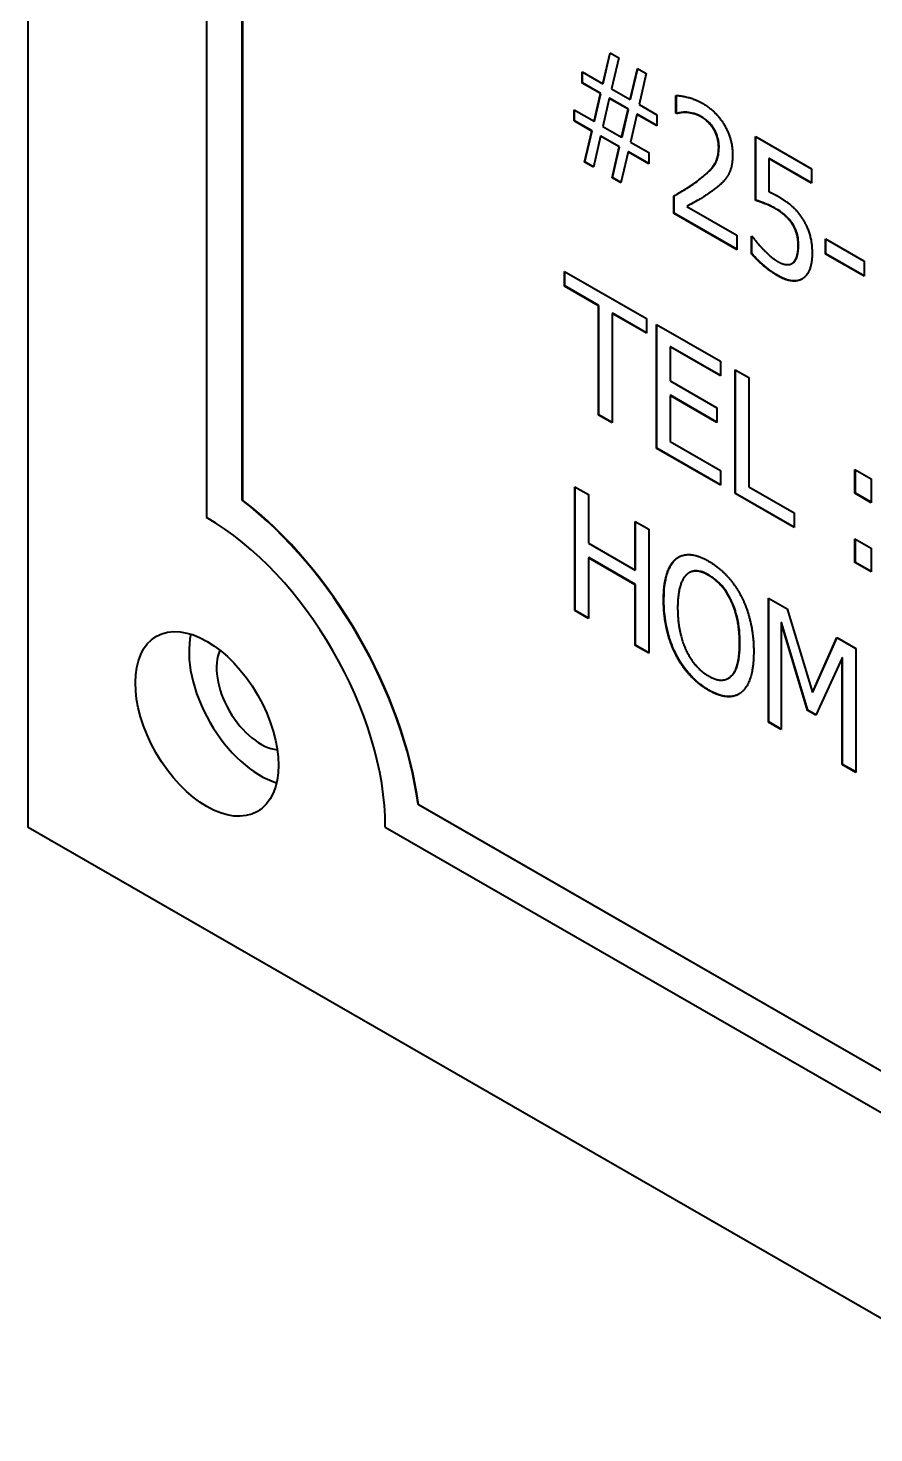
# Model space of a CAD drawing. Header units: millimetres. Extents: x 0 to 4756, y 0 to 3364.
# Drawn here: x 3925.43 to 3933.8, y 2662.2 to 2676.1 of the extents above; entities that cross this region are included whole.
import ezdxf

# ---------------------------------------------------------------- set-up
doc = ezdxf.new("R2010")
doc.units = ezdxf.units.MM
doc.header["$LTSCALE"] = 4
doc.layers.add('가시적인 것(ISO)', color=3, linetype='Continuous', lineweight=40)
doc.layers.add('가시적인 좁은 것(ISO)', color=3, linetype='Continuous', lineweight=35)

msp = doc.modelspace()

# ---------------------------------------------------------------- linework, layer by layer
at = {"layer": '가시적인 것(ISO)'}
for p, q in [((3925.4333, 2668.1894), (3925.4333, 2717.2422)), ((3927.1975, 2712.1344), (3927.1975, 2671.2571)), ((3927.5511, 2671.428), (3927.5511, 2711.5564)), ((3927.5546, 2711.555), (3927.5546, 2671.43)), ((3931.1165, 2675.5479), (3931.187, 2675.8551)), ((3931.1201, 2675.5499), (3931.1897, 2675.8536)), ((3931.187, 2675.8551), (3931.2747, 2675.8046)), ((3931.2747, 2675.8046), (3931.2033, 2675.4979)), ((3930.912, 2675.5544), (3930.912, 2675.6657)), ((3930.912, 2675.6657), (3931.1165, 2675.5479)), ((3930.9155, 2675.5564), (3930.9155, 2675.6637)), ((3931.3873, 2675.392), (3931.4578, 2675.6992)), ((3931.3908, 2675.394), (3931.4605, 2675.6976)), ((3931.4578, 2675.6992), (3931.5454, 2675.6487)), ((3931.5454, 2675.6487), (3931.4749, 2675.3415)), ((3930.9155, 2675.5564), (3930.912, 2675.5544)), ((3931.0925, 2675.4504), (3930.912, 2675.5544)), ((3931.096, 2675.4525), (3930.9155, 2675.5564)), ((3931.0306, 2675.177), (3931.0925, 2675.4504)), ((3931.0341, 2675.1791), (3931.096, 2675.4525)), ((3931.096, 2675.4525), (3931.0925, 2675.4504)), ((3931.1201, 2675.5499), (3931.1165, 2675.5479)), ((3931.2033, 2675.4979), (3931.3873, 2675.392)), ((3931.1793, 2675.4024), (3931.1157, 2675.126)), ((3931.1828, 2675.4045), (3931.1793, 2675.4024)), ((3931.3658, 2675.295), (3931.1793, 2675.4024)), ((3931.3693, 2675.2971), (3931.1828, 2675.4045)), ((3931.3908, 2675.394), (3931.3873, 2675.392)), ((3931.4749, 2675.3415), (3931.6486, 2675.2415)), ((3931.8394, 2675.2568), (3931.8394, 2675.4317)), ((3931.8429, 2675.2589), (3931.8429, 2675.4318)), ((3930.8329, 2675.1796), (3930.8329, 2675.2909)), ((3930.8329, 2675.2909), (3931.0306, 2675.177)), ((3930.8364, 2675.1816), (3930.8329, 2675.1796)), ((3931.0065, 2675.0796), (3930.8329, 2675.1796)), ((3930.8364, 2675.1816), (3930.8364, 2675.2888)), ((3931.01, 2675.0816), (3930.8364, 2675.1816)), ((3931.0341, 2675.1791), (3931.0306, 2675.177)), ((3931.3022, 2675.0186), (3931.3658, 2675.295)), ((3931.3057, 2675.0207), (3931.3693, 2675.2971)), ((3931.3693, 2675.2971), (3931.3658, 2675.295)), ((3931.4509, 2675.244), (3931.389, 2674.9706)), ((3931.4544, 2675.2461), (3931.4509, 2675.244)), ((3931.6486, 2675.1302), (3931.4509, 2675.244)), ((3931.6486, 2675.1343), (3931.4544, 2675.2461)), ((3931.6486, 2675.2415), (3931.6486, 2675.1302)), ((3931.8429, 2675.2589), (3931.8394, 2675.2568)), ((3931.8471, 2675.2524), (3931.8394, 2675.2568)), ((3931.8507, 2675.2544), (3931.8429, 2675.2589)), ((3931.8507, 2675.2544), (3931.8471, 2675.2524)), ((3930.936, 2674.7733), (3931.0065, 2675.0796)), ((3930.9396, 2674.7754), (3931.01, 2675.0816)), ((3931.01, 2675.0816), (3931.0065, 2675.0796)), ((3931.0942, 2675.0291), (3931.0237, 2674.7228)), ((3931.0977, 2675.0311), (3931.0942, 2675.0291)), ((3931.2781, 2674.9232), (3931.0942, 2675.0291)), ((3931.2817, 2674.9252), (3931.0977, 2675.0311)), ((3931.1157, 2675.126), (3931.3022, 2675.0186)), ((3931.2068, 2674.6174), (3931.2781, 2674.9232)), ((3931.2103, 2674.6195), (3931.2817, 2674.9252)), ((3931.2817, 2674.9252), (3931.2781, 2674.9232)), ((3931.3057, 2675.0207), (3931.3022, 2675.0186)), ((3931.389, 2674.9706), (3931.5695, 2674.8667)), ((3932.6267, 2674.394), (3932.6267, 2675.026)), ((3932.6267, 2675.026), (3933.1794, 2674.7078)), ((3932.6303, 2674.396), (3932.6303, 2675.024)), ((3930.9396, 2674.7754), (3930.936, 2674.7733)), ((3931.0237, 2674.7228), (3930.936, 2674.7733)), ((3931.0245, 2674.7264), (3930.9396, 2674.7754)), ((3931.3649, 2674.8732), (3931.2944, 2674.5669)), ((3931.3685, 2674.8752), (3931.3649, 2674.8732)), ((3931.5695, 2674.7554), (3931.3649, 2674.8732)), ((3931.5695, 2674.7594), (3931.3685, 2674.8752)), ((3931.5695, 2674.8667), (3931.5695, 2674.7554)), ((3932.76, 2674.8092), (3932.7565, 2674.8072)), ((3933.1794, 2674.5637), (3932.7565, 2674.8072)), ((3932.7565, 2674.8072), (3932.7565, 2674.4803)), ((3933.1794, 2674.5678), (3932.76, 2674.8092)), ((3931.2103, 2674.6195), (3931.2068, 2674.6174)), ((3931.2944, 2674.5669), (3931.2068, 2674.6174)), ((3931.2953, 2674.5705), (3931.2103, 2674.6195)), ((3933.1794, 2674.7078), (3933.1794, 2674.5637)), ((3931.8188, 2674.265), (3931.8188, 2674.4389)), ((3931.8223, 2674.267), (3931.8223, 2674.4409)), ((3931.8535, 2674.4587), (3931.8499, 2674.4567)), ((3931.9486, 2674.3364), (3931.9451, 2674.3343)), ((3931.9451, 2674.3343), (3932.4411, 2674.0487)), ((3932.6303, 2674.396), (3932.6267, 2674.394)), ((3931.8223, 2674.267), (3931.8188, 2674.265)), ((3932.4411, 2673.9066), (3931.8188, 2674.265)), ((3932.4411, 2673.9107), (3931.8223, 2674.267)), ((3932.9947, 2674.1593), (3932.9912, 2674.1573)), ((3932.4411, 2674.0487), (3932.4411, 2673.9066)), ((3932.5855, 2673.8672), (3932.5855, 2674.0411)), ((3932.5855, 2674.0411), (3932.5949, 2674.0357)), ((3932.589, 2673.8692), (3932.589, 2674.0391)), ((3933.3186, 2673.8634), (3933.3186, 2674.0124)), ((3933.3186, 2674.0124), (3933.7003, 2673.7927)), ((3933.3222, 2673.8654), (3933.3222, 2674.0104)), ((3932.589, 2673.8692), (3932.5855, 2673.8672)), ((3932.9999, 2673.7797), (3932.9963, 2673.7777)), ((3933.3222, 2673.8654), (3933.3186, 2673.8634)), ((3933.7003, 2673.6436), (3933.3186, 2673.8634)), ((3933.7003, 2673.6477), (3933.3222, 2673.8654)), ((3933.7003, 2673.7927), (3933.7003, 2673.6436)), ((3930.7358, 2673.5472), (3930.7358, 2673.6923)), ((3930.7358, 2673.6923), (3931.5471, 2673.2251)), ((3930.7393, 2673.5493), (3930.7393, 2673.6903)), ((3932.9878, 2673.7713), (3932.9843, 2673.7693)), ((3930.7393, 2673.5493), (3930.7358, 2673.5472)), ((3931.0744, 2673.3522), (3930.7358, 2673.5472)), ((3931.0779, 2673.3542), (3930.7393, 2673.5493)), ((3931.0779, 2673.3542), (3931.0744, 2673.3522)), ((3931.0744, 2672.271), (3931.0744, 2673.3522)), ((3931.0779, 2672.273), (3931.0779, 2673.3542)), ((3931.212, 2673.277), (3931.2085, 2673.275)), ((3931.2085, 2673.275), (3931.2085, 2672.1938)), ((3931.5471, 2673.08), (3931.2085, 2673.275)), ((3931.5471, 2673.084), (3931.212, 2673.277)), ((3931.5471, 2673.2251), (3931.5471, 2673.08)), ((3931.6477, 2671.9408), (3931.6477, 2673.1672)), ((3931.6477, 2673.1672), (3932.2778, 2672.8043)), ((3931.6513, 2671.9429), (3931.6513, 2673.1651)), ((3931.7853, 2672.9469), (3931.7818, 2672.9448)), ((3932.2778, 2672.6593), (3931.7818, 2672.9448)), ((3931.7818, 2672.9448), (3931.7818, 2672.609)), ((3932.2778, 2672.6633), (3931.7853, 2672.9469)), ((3932.2778, 2672.8043), (3932.2778, 2672.6593)), ((3932.4247, 2671.4934), (3932.4247, 2672.7197)), ((3932.4247, 2672.7197), (3932.5588, 2672.6425)), ((3932.4283, 2671.4954), (3932.4283, 2672.7177)), ((3931.7818, 2672.609), (3932.2442, 2672.3427)), ((3932.5588, 2672.6425), (3932.5588, 2671.5613)), ((3931.7853, 2672.4659), (3931.7818, 2672.4639)), ((3932.2442, 2672.1976), (3931.7818, 2672.4639)), ((3931.7818, 2672.4639), (3931.7818, 2672.0087)), ((3932.2442, 2672.2016), (3931.7853, 2672.4659)), ((3931.0779, 2672.273), (3931.0744, 2672.271)), ((3931.2085, 2672.1938), (3931.0744, 2672.271)), ((3931.2085, 2672.1978), (3931.0779, 2672.273)), ((3932.2442, 2672.3427), (3932.2442, 2672.1976)), ((3931.7818, 2672.0087), (3932.2778, 2671.7231)), ((3931.6513, 2671.9429), (3931.6477, 2671.9408)), ((3932.2778, 2671.578), (3931.6477, 2671.9408)), ((3932.2778, 2671.5821), (3931.6513, 2671.9429)), ((3932.2778, 2671.7231), (3932.2778, 2671.578)), ((3933.6092, 2671.497), (3933.6092, 2671.7315)), ((3933.6092, 2671.7315), (3933.7708, 2671.6385)), ((3933.6127, 2671.4991), (3933.6127, 2671.7295)), ((3930.8389, 2670.3359), (3930.8389, 2671.5622)), ((3930.8389, 2671.5622), (3930.973, 2671.485)), ((3930.8424, 2670.3379), (3930.8424, 2671.5602)), ((3932.5588, 2671.5613), (3933.0084, 2671.3024)), ((3933.7708, 2671.6385), (3933.7708, 2671.404)), ((3927.5546, 2671.43), (3927.5511, 2671.428)), ((3930.973, 2671.485), (3930.973, 2671.004)), ((3932.4283, 2671.4954), (3932.4247, 2671.4934)), ((3933.0084, 2671.1573), (3932.4247, 2671.4934)), ((3933.0084, 2671.1614), (3932.4283, 2671.4954)), ((3933.6127, 2671.4991), (3933.6092, 2671.497)), ((3933.7708, 2671.404), (3933.6092, 2671.497)), ((3933.7708, 2671.408), (3933.6127, 2671.4991)), ((3933.0084, 2671.3024), (3933.0084, 2671.1573)), ((3931.4363, 2670.7372), (3931.4363, 2671.2182)), ((3931.4363, 2671.2182), (3931.5704, 2671.141)), ((3931.4398, 2670.7393), (3931.4398, 2671.2162)), ((3931.5704, 2671.141), (3931.5704, 2669.9147)), ((3930.973, 2671.004), (3931.4363, 2670.7372)), ((3933.6092, 2670.8113), (3933.6092, 2671.0458)), ((3933.6092, 2671.0458), (3933.7708, 2670.9528)), ((3933.6127, 2670.8133), (3933.6127, 2671.0438)), ((3930.9765, 2670.861), (3930.973, 2670.8589)), ((3931.4398, 2670.5942), (3930.9765, 2670.861)), ((3933.7708, 2670.9528), (3933.7708, 2670.7183)), ((3931.4363, 2670.5921), (3930.973, 2670.8589)), ((3930.973, 2670.8589), (3930.973, 2670.2587)), ((3931.4398, 2670.7393), (3931.4363, 2670.7372)), ((3931.8412, 2670.849), (3931.8377, 2670.8469)), ((3933.6127, 2670.8133), (3933.6092, 2670.8113)), ((3933.7708, 2670.7183), (3933.6092, 2670.8113)), ((3933.7708, 2670.7223), (3933.6127, 2670.8133)), ((3931.4398, 2670.5942), (3931.4363, 2670.5921)), ((3931.4363, 2669.9919), (3931.4363, 2670.5921)), ((3931.4398, 2669.9939), (3931.4398, 2670.5942)), ((3931.9726, 2670.7124), (3931.969, 2670.7103)), ((3932.7539, 2669.2331), (3932.7539, 2670.4594)), ((3932.7539, 2670.4594), (3932.937, 2670.354)), ((3932.7575, 2669.2351), (3932.7575, 2670.4574)), ((3930.8424, 2670.3379), (3930.8389, 2670.3359)), ((3930.973, 2670.2587), (3930.8389, 2670.3359)), ((3930.973, 2670.2628), (3930.8424, 2670.3379)), ((3932.937, 2670.354), (3933.188, 2669.5267)), ((3932.883, 2670.2193), (3932.8794, 2670.2172)), ((3933.1399, 2669.3487), (3932.8794, 2670.2172)), ((3932.8794, 2670.2172), (3932.8794, 2669.1608)), ((3933.1434, 2669.3508), (3932.883, 2670.2193)), ((3933.188, 2669.5267), (3933.4304, 2670.0699)), ((3933.1915, 2669.5288), (3933.4325, 2670.0687)), ((3933.4304, 2670.0699), (3933.6169, 2669.9625)), ((3931.4398, 2669.9939), (3931.4363, 2669.9919)), ((3931.5704, 2669.9147), (3931.4363, 2669.9919)), ((3931.5704, 2669.9188), (3931.4398, 2669.9939)), ((3933.6169, 2669.9625), (3933.6169, 2668.7362)), ((3933.4828, 2669.8698), (3933.2207, 2669.3022)), ((3933.4863, 2669.8718), (3933.4828, 2669.8698)), ((3933.4828, 2668.8134), (3933.4828, 2669.8698)), ((3933.4863, 2668.8154), (3933.4863, 2669.8718)), ((3932.3596, 2669.6682), (3932.3561, 2669.6662)), ((3933.1915, 2669.5288), (3933.188, 2669.5267)), ((3933.1434, 2669.3508), (3933.1399, 2669.3487)), ((3933.2207, 2669.3022), (3933.1399, 2669.3487)), ((3933.2221, 2669.3054), (3933.1434, 2669.3508)), ((3932.7575, 2669.2351), (3932.7539, 2669.2331)), ((3932.8794, 2669.1608), (3932.7539, 2669.2331)), ((3932.8794, 2669.1649), (3932.7575, 2669.2351)), ((3933.4863, 2668.8154), (3933.4828, 2668.8134)), ((3933.6169, 2668.7362), (3933.4828, 2668.8134)), ((3933.6169, 2668.7402), (3933.4863, 2668.8154)), ((3929.2927, 2668.4195), (3929.2892, 2668.4175)), ((3978.1389, 2640.2868), (3929.2892, 2668.4175)), ((3929.2927, 2668.4195), (3978.1395, 2640.2905)), ((3982.0019, 2635.6137), (3925.4333, 2668.1894)), ((3928.9653, 2668.1952), (3978.4628, 2639.6915))]:
    msp.add_line(p, q, dxfattribs=at)
for centre, major_axis, start_param, end_param in [((3927.1975, 2669.2132), (-1.4971, 2.5998), 4.0963726, 5.3322728), ((3927.2011, 2669.2153), (1.4971, -2.5998), 0.95478, 2.1906801), ((3927.1975, 2669.2132), (1.2476, -2.1665), 0.7873319, 2.3581282), ((3927.7314, 2669.5206), (0.499, -0.8666), 3.6993769, 5.7254011), ((3927.7314, 2669.5206), (-0.3068, 0.5327), 0.393111, 2.7484817)]:
    msp.add_ellipse(centre, major_axis=major_axis, ratio=0.5780931, start_param=start_param, end_param=end_param, dxfattribs=at)
msp.add_ellipse((3927.2011, 2669.2153), major_axis=(-0.499, 0.8666), ratio=0.5780931, dxfattribs=at)
for points, degree in [([(3931.8394, 2675.4317), (3931.8815, 2675.4323), (3932.0311, 2675.3949), (3932.0981, 2675.3563)], 2), ([(3932.0981, 2675.3563), (3932.2391, 2675.2751), (3932.3989, 2675.0012), (3932.3989, 2674.8462)], 2), ([(3931.9443, 2675.264), (3931.9159, 2675.2664), (3931.8635, 2675.2569), (3931.8471, 2675.2524)], 2), ([(3932.0887, 2675.2196), (3932.0526, 2675.2404), (3931.9786, 2675.2611), (3931.9443, 2675.264)], 2), ([(3932.2116, 2675.0992), (3932.1884, 2675.1374), (3932.1256, 2675.1983), (3932.0887, 2675.2196)], 2), ([(3932.2614, 2674.9164), (3932.2614, 2674.9681), (3932.2348, 2675.0609), (3932.2116, 2675.0992)], 2), ([(3932.062, 2674.594), (3932.1772, 2674.6817), (3932.2614, 2674.818), (3932.2614, 2674.9164)], 2), ([(3932.3989, 2674.8462), (3932.3989, 2674.7736), (3932.3714, 2674.6682), (3932.3465, 2674.6309)], 2), ([(3932.3465, 2674.6309), (3932.3216, 2674.5916), (3932.2511, 2674.5268), (3932.2124, 2674.4984)], 2), ([(3931.8188, 2674.4389), (3931.8858, 2674.4768), (3932.0053, 2674.5501), (3932.062, 2674.594)], 2), ([(3932.2124, 2674.4984), (3932.1488, 2674.4506), (3931.9924, 2674.3598), (3931.9451, 2674.3343)], 2), ([(3932.7565, 2674.4803), (3932.7806, 2674.4704), (3932.8287, 2674.4456), (3932.8476, 2674.4347)], 2), ([(3932.0475, 2674.3918), (3932.0152, 2674.3732), (3931.979, 2674.3527), (3931.9486, 2674.3364)], 3), ([(3932.8253, 2674.3095), (3932.7711, 2674.3407), (3932.6602, 2674.3836), (3932.6267, 2674.394)], 2), ([(3932.8476, 2674.4347), (3932.925, 2674.3902), (3933.0324, 2674.2975), (3933.0814, 2674.2236)], 2), ([(3932.9912, 2674.1573), (3932.9619, 2674.2049), (3932.8777, 2674.2793), (3932.8253, 2674.3095)], 2), ([(3933.0814, 2674.2236), (3933.1321, 2674.1487), (3933.1854, 2673.9789), (3933.1854, 2673.8676)], 2), ([(3933.0479, 2673.9477), (3933.0479, 2674.0133), (3933.0187, 2674.1136), (3932.9912, 2674.1573)], 2), ([(3932.5949, 2674.0357), (3932.6104, 2674.0129), (3932.6688, 2673.9434), (3932.7041, 2673.9072)], 2), ([(3932.9963, 2673.7777), (3933.0212, 2673.8001), (3933.0479, 2673.8822), (3933.0479, 2673.9477)], 2), ([(3932.8493, 2673.6457), (3932.7771, 2673.6873), (3932.637, 2673.8067), (3932.5855, 2673.8672)], 2), ([(3932.7041, 2673.9072), (3932.7436, 2673.8676), (3932.8098, 2673.8106), (3932.8511, 2673.7868)], 2), ([(3932.8511, 2673.7868), (3932.8915, 2673.7635), (3932.9688, 2673.7548), (3932.9963, 2673.7777)], 2), ([(3932.9878, 2673.7713), (3932.992, 2673.7737), (3932.996, 2673.7765), (3932.9999, 2673.7797)], 3), ([(3933.1854, 2673.8676), (3933.1854, 2673.7791), (3933.139, 2673.6548), (3933.0969, 2673.6234)], 2), ([(3933.0969, 2673.6234), (3933.0539, 2673.5925), (3932.9276, 2673.6006), (3932.8493, 2673.6457)], 2), ([(3931.8377, 2670.8469), (3931.8961, 2670.8948), (3932.0603, 2670.8847), (3932.1617, 2670.8263)], 2), ([(3931.8412, 2670.849), (3931.8489, 2670.8553), (3931.857, 2670.861), (3931.8654, 2670.8659)], 3), ([(3931.7165, 2670.4437), (3931.7165, 2670.5977), (3931.7792, 2670.7961), (3931.8377, 2670.8469)], 2), ([(3932.1626, 2670.6847), (3932.0895, 2670.7268), (3931.9804, 2670.728), (3931.9382, 2670.6867)], 2), ([(3932.1617, 2670.8263), (3932.2649, 2670.7669), (3932.4299, 2670.5844), (3932.4866, 2670.4732)], 2), ([(3931.9382, 2670.6867), (3931.8987, 2670.6468), (3931.8557, 2670.4828), (3931.8557, 2670.3635)], 2), ([(3932.3861, 2670.4288), (3932.3457, 2670.5157), (3932.2331, 2670.6441), (3932.1626, 2670.6847)], 2), ([(3931.8368, 2669.9024), (3931.7784, 2670.0175), (3931.7165, 2670.2926), (3931.7165, 2670.4437)], 2), ([(3932.4866, 2670.4732), (3932.5442, 2670.3586), (3932.6078, 2670.0835), (3932.6078, 2669.9304)], 2), ([(3931.8557, 2670.3635), (3931.8557, 2670.122), (3932.0225, 2669.7696), (3932.1626, 2669.6889)], 2), ([(3932.4686, 2670.0106), (3932.4686, 2670.1318), (3932.4256, 2670.3444), (3932.3861, 2670.4288)], 2), ([(3932.1617, 2669.5483), (3932.0594, 2669.6072), (3931.8961, 2669.7857), (3931.8368, 2669.9024)], 2), ([(3932.1626, 2669.6889), (3932.3027, 2669.6082), (3932.4686, 2669.7691), (3932.4686, 2670.0106)], 2), ([(3932.6078, 2669.9304), (3932.6078, 2669.7813), (3932.5459, 2669.5755), (3932.4866, 2669.5282)], 2), ([(3932.4866, 2669.5282), (3932.4247, 2669.4783), (3932.2606, 2669.4914), (3932.1617, 2669.5483)], 2)]:
    msp.add_open_spline(points, degree=degree, dxfattribs=at)
for points, knots in [([(3931.9478, 2675.2661), (3931.9197, 2675.2685), (3931.9001, 2675.265), (3931.8797, 2675.2612), (3931.8637, 2675.258), (3931.8507, 2675.2544)], [-0.020817773, -0.020817773, -0.020817773, -0.020817773, -0.01379429, -0.01379429, 0, 0, 0, 0]), ([(3932.0922, 2675.2217), (3932.0576, 2675.2416), (3932.0307, 2675.2496), (3931.9947, 2675.2596), (3931.9709, 2675.2641), (3931.9478, 2675.2661)], [-0.031488894, -0.031488894, -0.031488894, -0.031488894, -0.021353786, -0.021353786, 0, 0, 0, 0]), ([(3932.2151, 2675.1012), (3932.2074, 2675.1139), (3932.1989, 2675.126), (3932.1779, 2675.1525), (3932.1672, 2675.1634), (3932.1385, 2675.1913), (3932.1155, 2675.2083), (3932.0922, 2675.2217)], [-0.03025866, -0.03025866, -0.03025866, -0.03025866, -0.025726769, -0.025726769, -0.019759025, -0.019759025, 0, 0, 0, 0]), ([(3932.265, 2674.9184), (3932.265, 2674.9378), (3932.2636, 2674.9581), (3932.2582, 2674.9901), (3932.2543, 2675.0103), (3932.2379, 2675.058), (3932.2279, 2675.0801), (3932.2151, 2675.1012)], [-0.062237843, -0.062237843, -0.062237843, -0.062237843, -0.03135472, -0.03135472, -0.014809, -0.014809, 0, 0, 0, 0]), ([(3932.0655, 2674.596), (3932.1878, 2674.6891), (3932.2229, 2674.7463), (3932.256, 2674.8209), (3932.265, 2674.8661), (3932.265, 2674.9184)], [-0.074275859, -0.074275859, -0.074275859, -0.074275859, -0.038409559, -0.038409559, 0, 0, 0, 0]), ([(3931.8535, 2674.4587), (3931.8978, 2674.4842), (3931.9299, 2674.5037), (3931.9892, 2674.5402), (3932.028, 2674.567), (3932.0655, 2674.596)], [-0.072231751, -0.072231751, -0.072231751, -0.072231751, -0.048891977, -0.048891977, 0, 0, 0, 0]), ([(3932.8288, 2674.3115), (3932.7754, 2674.3423), (3932.7342, 2674.3584), (3932.6918, 2674.3748), (3932.6576, 2674.3876), (3932.6303, 2674.396)], [-0.036824367, -0.036824367, -0.036824367, -0.036824367, -0.023837502, -0.023837502, 0, 0, 0, 0]), ([(3932.9947, 2674.1593), (3932.9849, 2674.1754), (3932.974, 2674.1904), (3932.9453, 2674.2245), (3932.9302, 2674.2381), (3932.8927, 2674.2712), (3932.8605, 2674.2933), (3932.8288, 2674.3115)], [-0.037055496, -0.037055496, -0.037055496, -0.037055496, -0.032872752, -0.032872752, -0.026854879, -0.026854879, 0, 0, 0, 0]), ([(3933.0514, 2673.9498), (3933.0514, 2673.9728), (3933.0501, 2673.9975), (3933.0435, 2674.0403), (3933.0391, 2674.0606), (3933.0218, 2674.1102), (3933.0098, 2674.1353), (3932.9947, 2674.1593)], [-0.054055121, -0.054055121, -0.054055121, -0.054055121, -0.032612971, -0.032612971, -0.017068778, -0.017068778, 0, 0, 0, 0]), ([(3932.9999, 2673.7797), (3933.0214, 2673.7991), (3933.0324, 2673.8257), (3933.0481, 2673.8738), (3933.0514, 2673.9117), (3933.0514, 2673.9498)], [-0.043880845, -0.043880845, -0.043880845, -0.043880845, -0.027959636, -0.027959636, 0, 0, 0, 0]), ([(3932.8529, 2673.6477), (3932.7864, 2673.686), (3932.7362, 2673.7272), (3932.6691, 2673.7844), (3932.627, 2673.8247), (3932.589, 2673.8692)], [-0.05861252, -0.05861252, -0.05861252, -0.05861252, -0.036269509, -0.036269509, 0, 0, 0, 0]), ([(3933.0869, 2673.6169), (3933.0754, 2673.6105), (3933.063, 2673.6057), (3933.0254, 2673.5969), (3933.0029, 2673.5977), (3932.9451, 2673.6032), (3932.8994, 2673.6209), (3932.8529, 2673.6477)], [-0.060481597, -0.060481597, -0.060481597, -0.060481597, -0.053074983, -0.053074983, -0.039474073, -0.039474073, 0, 0, 0, 0]), ([(3931.72, 2670.4457), (3931.72, 2670.5879), (3931.74, 2670.6664), (3931.7749, 2670.7678), (3931.8026, 2670.8154), (3931.8412, 2670.849)], [-0.093919815, -0.093919815, -0.093919815, -0.093919815, -0.052438158, -0.052438158, 0, 0, 0, 0]), ([(3932.1661, 2670.6867), (3932.1395, 2670.7021), (3932.1128, 2670.7144), (3932.0576, 2670.7302), (3932.0359, 2670.7304), (3932.0028, 2670.7262), (3931.9869, 2670.7207), (3931.9726, 2670.7124)], [-0.059929333, -0.059929333, -0.059929333, -0.059929333, -0.046288092, -0.046288092, -0.030783472, -0.030783472, -0.013430923, -0.013430923, -0.013430923, -0.013430923]), ([(3932.3896, 2670.4308), (3932.375, 2670.4622), (3932.3582, 2670.4927), (3932.3204, 2670.5495), (3932.3001, 2670.575), (3932.2425, 2670.6356), (3932.2047, 2670.6645), (3932.1661, 2670.6867)], [-0.073703667, -0.073703667, -0.073703667, -0.073703667, -0.052843372, -0.052843372, -0.03273597, -0.03273597, 0, 0, 0, 0]), ([(3931.8403, 2669.9044), (3931.8202, 2669.944), (3931.8032, 2669.9844), (3931.771, 2670.0753), (3931.759, 2670.1212), (3931.7284, 2670.2573), (3931.72, 2670.3548), (3931.72, 2670.4457)], [-0.11007977, -0.11007977, -0.11007977, -0.11007977, -0.09066462, -0.09066462, -0.06674587, -0.06674587, 0, 0, 0, 0]), ([(3932.4721, 2670.0126), (3932.4721, 2670.095), (3932.4647, 2670.1843), (3932.4305, 2670.3269), (3932.4135, 2670.3798), (3932.3896, 2670.4308)], [-0.09480519, -0.09480519, -0.09480519, -0.09480519, -0.034041002, -0.034041002, 0, 0, 0, 0]), ([(3932.1652, 2669.5503), (3932.1285, 2669.5715), (3932.0919, 2669.5967), (3932.0225, 2669.6549), (3931.9905, 2669.6867), (3931.9136, 2669.7775), (3931.8739, 2669.8384), (3931.8403, 2669.9044)], [-0.10467675, -0.10467675, -0.10467675, -0.10467675, -0.07363836, -0.07363836, -0.04454379, -0.04454379, 0, 0, 0, 0]), ([(3932.3596, 2669.6682), (3932.3638, 2669.6706), (3932.368, 2669.6733), (3932.4085, 2669.7027), (3932.4285, 2669.743), (3932.4644, 2669.8413), (3932.4721, 2669.9274), (3932.4721, 2670.0126)], [-0.095521012, -0.095521012, -0.095521012, -0.095521012, -0.092255332, -0.092255332, -0.062528595, -0.062528595, 0, 0, 0, 0]), ([(3932.4617, 2669.5108), (3932.4491, 2669.5038), (3932.4357, 2669.4981), (3932.3891, 2669.4845), (3932.3603, 2669.4855), (3932.286, 2669.4925), (3932.2263, 2669.5152), (3932.1652, 2669.5503)], [-0.075579544, -0.075579544, -0.075579544, -0.075579544, -0.068346731, -0.068346731, -0.05181732, -0.05181732, 0, 0, 0, 0])]:
    msp.add_open_spline(points, degree=3, knots=knots, dxfattribs=at)
at = {"layer": '가시적인 좁은 것(ISO)'}
for p, q in [((3931.9478, 2675.2661), (3931.9443, 2675.264)), ((3932.0922, 2675.2217), (3932.0887, 2675.2196)), ((3932.2151, 2675.1012), (3932.2116, 2675.0992)), ((3932.265, 2674.9184), (3932.2614, 2674.9164)), ((3932.0655, 2674.596), (3932.062, 2674.594)), ((3932.8288, 2674.3115), (3932.8253, 2674.3095)), ((3933.0514, 2673.9498), (3933.0479, 2673.9477)), ((3932.8529, 2673.6477), (3932.8493, 2673.6457)), ((3932.1661, 2670.6867), (3932.1626, 2670.6847)), ((3931.72, 2670.4457), (3931.7165, 2670.4437)), ((3932.3896, 2670.4308), (3932.3861, 2670.4288)), ((3931.8403, 2669.9044), (3931.8368, 2669.9024)), ((3932.4721, 2670.0126), (3932.4686, 2670.0106)), ((3932.1652, 2669.5503), (3932.1617, 2669.5483))]:
    msp.add_line(p, q, dxfattribs=at)

doc.saveas('drawing.dxf')
